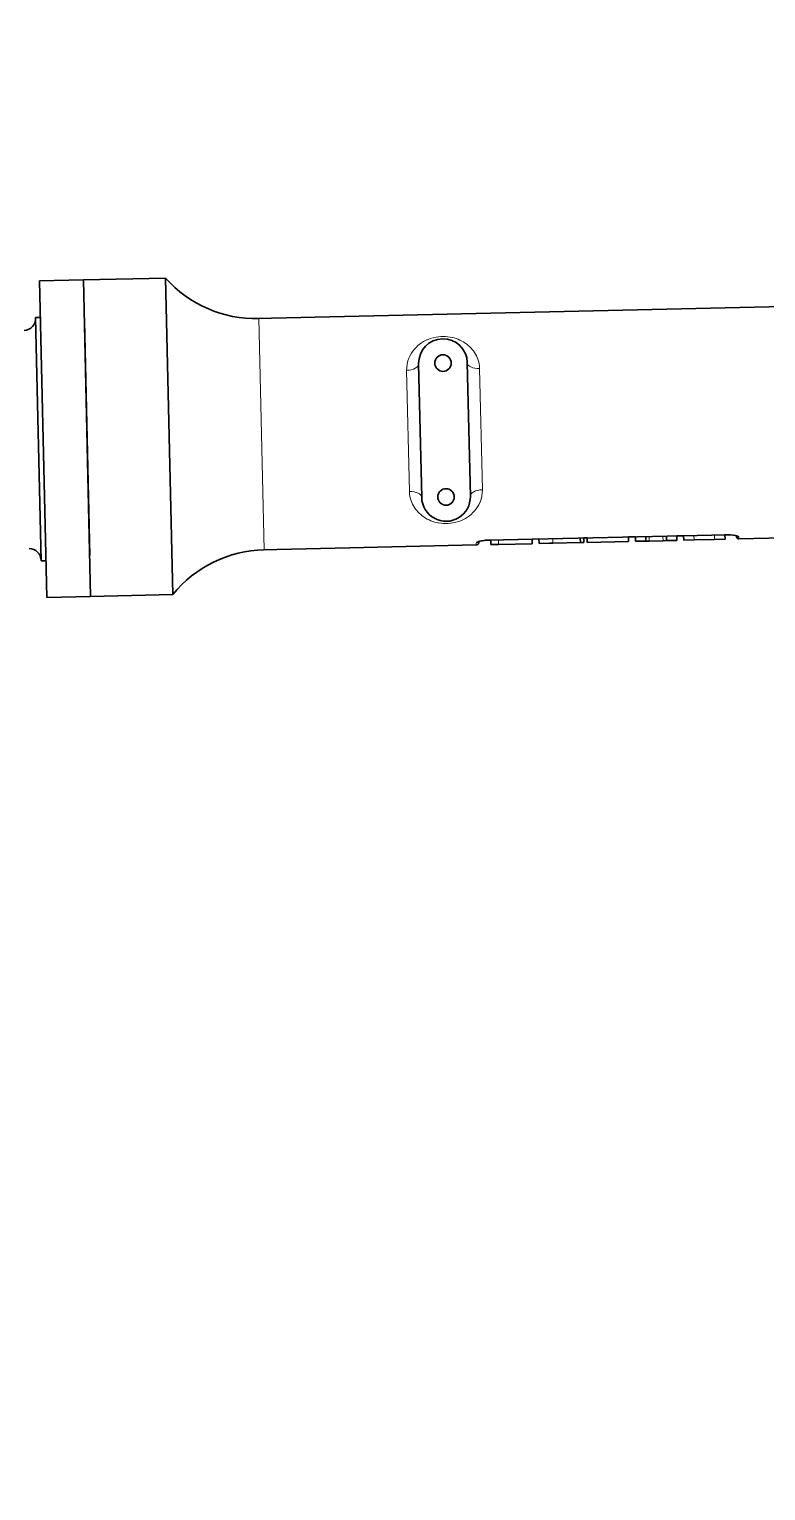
# Model space of a CAD drawing. Header units: inches. Extents: x 185496 to 352137, y 107182 to 179410.
# Drawn here: x 234912 to 235215, y 166254 to 166854 of the extents above; entities that cross this region are included whole.
import ezdxf

# ---------------------------------------------------------------- set-up
doc = ezdxf.new("R2010")
doc.units = ezdxf.units.IN
doc.header["$MEASUREMENT"] = 0
doc.linetypes.add('DASH', pattern=[0.35, 0.25, -0.1])

# ---------------------------------------------------------------- blocks, each defined once
blk = doc.blocks.new('机器人')
at = {"color": 7, "lineweight": 35}
for p, q in [((-1804.04, 42.52), (-1804.04, -182.48)), ((-1709.04, 42.52), (-1709.04, -22.48)), ((-1710.9, -125.48), (-1710.9, -27.48)), ((-1709.04, -130.48), (-1709.04, -182.48)), ((-1729.04, -132.48), (-1784.04, -132.48)), ((-1784.04, -152.48), (-1729.04, -152.48)), ((-1804.04, -182.48), (-1804.04, -212.48)), ((-1709.04, -182.48), (-1709.04, -212.48)), ((-1691.54, -255.72), (-1821.54, -255.72)), ((-1821.54, -289.48), (-1821.54, -255.72)), ((-1691.54, -289.48), (-1691.54, -255.72)), ((-1691.54, -289.48), (-1821.54, -289.48)), ((-1691.54, -289.48), (-1821.54, -289.48)), ((-1804.77, -289.48), (-1708.32, -289.48)), ((-1691.54, -307.48), (-1821.54, -307.48)), ((-1806.54, -309.48), (-1706.54, -309.48))]:
    blk.add_line(p, q, dxfattribs=at)
at = {"color": 7, "lineweight": 35, "ltscale": 0.008841}
for p, q in [((-1710.04, -23.48), (-1710.4, -23.48)), ((-1710.4, -129.48), (-1710.04, -129.48)), ((-1710.4, -129.48), (-1710.04, -129.48))]:
    blk.add_line(p, q, dxfattribs=at)
at = {"color": 7, "lineweight": 13, "ltscale": 0.020007}
for p, q in [((-1709.84, -22.48), (-1709.04, -22.48)), ((-1709.84, -130.48), (-1709.04, -130.48))]:
    blk.add_line(p, q, dxfattribs=at)
at = {"color": 7, "lineweight": 13}
for p, q in [((-1710.94, -27.48), (-1710.94, -125.48)), ((-1781.42, -127.48), (-1731.66, -127.48)), ((-1781.42, -157.48), (-1731.66, -157.48)), ((-1804.04, -217.72), (-1709.04, -217.72))]:
    blk.add_line(p, q, dxfattribs=at)
at = {"color": 7, "lineweight": 13, "ltscale": 0.000997925}
for p, q in [((-1710.9, -27.48), (-1710.94, -27.48)), ((-1710.94, -125.48), (-1710.9, -125.48))]:
    blk.add_line(p, q, dxfattribs=at)
at = {"color": 7, "lineweight": 35, "ltscale": 0.018529}
blk.add_line((-1710.9, -27.48), (-1710.9, -28.22), dxfattribs=at)
at = {"color": 7, "lineweight": 35, "ltscale": 0.046454}
for p, q in [((-1710.9, -28.22), (-1709.04, -28.22)), ((-1710.9, -28.22), (-1709.04, -28.22)), ((-1710.9, -45.21), (-1709.04, -45.21)), ((-1710.9, -48.04), (-1709.04, -48.04)), ((-1710.9, -48.04), (-1709.04, -48.04)), ((-1710.9, -52.29), (-1709.04, -52.29)), ((-1710.9, -60.78), (-1709.04, -60.78)), ((-1710.9, -65.03), (-1709.04, -65.03)), ((-1710.9, -67.86), (-1709.04, -67.86)), ((-1710.9, -84.85), (-1709.04, -84.85)), ((-1710.9, -86.27), (-1709.04, -86.27)), ((-1710.9, -87.68), (-1709.04, -87.68)), ((-1710.9, -104.67), (-1709.04, -104.67)), ((-1710.9, -104.67), (-1709.04, -104.67)), ((-1710.9, -107.5), (-1709.04, -107.5)), ((-1710.9, -124.48), (-1709.04, -124.48))]:
    blk.add_line(p, q, dxfattribs=at)
at = {"color": 7, "lineweight": 35, "ltscale": 0.106181}
for p, q in [((-1709.04, -32.47), (-1709.04, -28.22)), ((-1709.04, -48.04), (-1709.04, -52.29))]:
    blk.add_line(p, q, dxfattribs=at)
at = {"color": 7, "lineweight": 13, "ltscale": 0.046454}
for p, q in [((-1710.9, -32.47), (-1709.04, -32.47)), ((-1710.9, -40.96), (-1709.04, -40.96)), ((-1710.9, -53.7), (-1709.04, -53.7)), ((-1710.9, -59.37), (-1709.04, -59.37)), ((-1710.9, -99.01), (-1709.04, -99.01)), ((-1710.9, -121.33), (-1709.04, -121.33))]:
    blk.add_line(p, q, dxfattribs=at)
at = {"color": 7, "lineweight": 35, "ltscale": 0.212363}
blk.add_line((-1709.04, -32.47), (-1709.04, -40.96), dxfattribs=at)
at = {"color": 7, "lineweight": 35, "ltscale": 0.106183}
for p, q in [((-1709.04, -45.21), (-1709.04, -40.96)), ((-1709.04, -60.78), (-1709.04, -65.03))]:
    blk.add_line(p, q, dxfattribs=at)
at = {"color": 7, "lineweight": 35, "ltscale": 0.070787}
blk.add_line((-1710.9, -45.21), (-1710.9, -48.04), dxfattribs=at)
at = {"color": 7, "lineweight": 35, "ltscale": 0.035394}
for p, q in [((-1709.04, -52.29), (-1709.04, -53.7)), ((-1710.9, -84.85), (-1710.9, -86.27)), ((-1709.04, -99.01), (-1709.04, -100.42))]:
    blk.add_line(p, q, dxfattribs=at)
at = {"color": 7, "lineweight": 35, "ltscale": 0.141576}
for p, q in [((-1709.04, -53.7), (-1709.04, -59.37)), ((-1709.04, -104.67), (-1709.04, -99.01))]:
    blk.add_line(p, q, dxfattribs=at)
at = {"color": 7, "lineweight": 35, "ltscale": 0.035393}
blk.add_line((-1709.04, -59.37), (-1709.04, -60.78), dxfattribs=at)
at = {"color": 7, "lineweight": 35, "ltscale": 0.070789}
for p, q in [((-1710.9, -65.03), (-1710.9, -67.86)), ((-1710.9, -104.67), (-1710.9, -107.5))]:
    blk.add_line(p, q, dxfattribs=at)
at = {"color": 7, "lineweight": 35, "ltscale": 0.424727}
blk.add_line((-1709.04, -67.86), (-1709.04, -84.85), dxfattribs=at)
at = {"color": 7, "lineweight": 35, "ltscale": 0.041466}
blk.add_line((-1709.04, -87.92), (-1709.04, -86.27), dxfattribs=at)
at = {"color": 7, "lineweight": 35, "ltscale": 0.283115}
blk.add_line((-1709.04, -87.68), (-1709.04, -99.01), dxfattribs=at)
at = {"color": 7, "lineweight": 35, "ltscale": 0.345763}
blk.add_line((-1709.04, -107.5), (-1709.04, -121.33), dxfattribs=at)
at = {"color": 7, "lineweight": 35, "ltscale": 0.025}
blk.add_line((-1710.9, -124.48), (-1710.9, -125.48), dxfattribs=at)
at = {"color": 7, "lineweight": 35, "ltscale": 0.078653}
blk.add_line((-1709.04, -124.48), (-1709.04, -121.33), dxfattribs=at)
at = {"color": 7, "lineweight": 13, "ltscale": 0.004697}
for p, q in [((-1726.64, -128.55), (-1726.46, -128.62)), ((-1786.45, -156.41), (-1786.62, -156.33))]:
    blk.add_line(p, q, dxfattribs=at)
at = {"color": 7, "lineweight": 13, "ltscale": 0.007115}
for p, q in [((-1719.4, -136.06), (-1719.29, -136.32)), ((-1793.69, -148.9), (-1793.8, -148.64))]:
    blk.add_line(p, q, dxfattribs=at)
at = {"color": 7, "lineweight": 35, "ltscale": 0.131044}
for p, q in [((-1804.04, -212.48), (-1804.04, -217.72)), ((-1709.04, -212.48), (-1709.04, -217.72))]:
    blk.add_line(p, q, dxfattribs=at)
at = {"color": 7, "lineweight": 35, "ltscale": 0.45}
for p, q in [((-1821.54, -307.48), (-1821.54, -289.48)), ((-1691.54, -307.48), (-1691.54, -289.48))]:
    blk.add_line(p, q, dxfattribs=at)
at = {"color": 7, "lineweight": 35, "ltscale": 0.05}
for p, q in [((-1806.54, -307.48), (-1806.54, -309.48)), ((-1706.54, -307.48), (-1706.54, -309.48))]:
    blk.add_line(p, q, dxfattribs=at)
at = {"color": 7, "lineweight": 13}
for points in [[(-1710.94, -27.48), (-1710.93, -26.82), (-1710.85, -25.53), (-1710.69, -24.36), (-1710.46, -23.4), (-1710.33, -23.04), (-1710.19, -22.76), (-1710.07, -22.6)], [(-1710.07, -130.36), (-1710.27, -130.04), (-1710.46, -129.55), (-1710.69, -128.61), (-1710.85, -127.46), (-1710.93, -126.19), (-1710.94, -125.48)], [(-1793.7, -136.08), (-1793.34, -135.29), (-1792.94, -134.55), (-1792.52, -133.84), (-1792.06, -133.16), (-1791.57, -132.52), (-1791.06, -131.91), (-1790.52, -131.34), (-1789.95, -130.81), (-1789.36, -130.31), (-1788.74, -129.84), (-1788.1, -129.42), (-1787.43, -129.03), (-1786.75, -128.68), (-1786.04, -128.37), (-1785.3, -128.1), (-1784.56, -127.88), (-1783.54, -127.66), (-1782.49, -127.52), (-1781.42, -127.48)], [(-1726.46, -128.62), (-1725.56, -129.08), (-1724.69, -129.61), (-1723.86, -130.2), (-1723.08, -130.86), (-1722.34, -131.58), (-1721.65, -132.35), (-1720.8, -133.49), (-1720.05, -134.72), (-1719.4, -136.06)], [(-1719.29, -136.32), (-1718.88, -137.45), (-1718.54, -138.64), (-1718.3, -139.87), (-1718.17, -140.83), (-1718.11, -141.8), (-1718.09, -142.79), (-1718.14, -143.77), (-1718.25, -144.74), (-1718.41, -145.69)], [(-1793.8, -148.64), (-1794.21, -147.5), (-1794.54, -146.32), (-1794.79, -145.09), (-1794.91, -144.13), (-1794.98, -143.16), (-1794.99, -142.17), (-1794.95, -141.19), (-1794.84, -140.22), (-1794.68, -139.27)], [(-1786.62, -156.33), (-1787.53, -155.87), (-1788.4, -155.35), (-1789.23, -154.75), (-1790.01, -154.1), (-1790.75, -153.38), (-1791.44, -152.6), (-1792.29, -151.47), (-1793.04, -150.23), (-1793.69, -148.9)], [(-1719.39, -148.88), (-1719.75, -149.66), (-1720.14, -150.41), (-1720.57, -151.12), (-1721.03, -151.8), (-1721.51, -152.44), (-1722.03, -153.04), (-1722.57, -153.61), (-1723.14, -154.15), (-1723.73, -154.65), (-1724.35, -155.11), (-1724.99, -155.54), (-1725.65, -155.93), (-1726.34, -156.28), (-1727.05, -156.59), (-1727.78, -156.85), (-1728.53, -157.07), (-1729.55, -157.3), (-1730.6, -157.43), (-1731.66, -157.48)]]:
    blk.add_lwpolyline(points, dxfattribs=at)
at = {"color": 7, "lineweight": 35}
for points in [[(-1710.9, -27.48), (-1710.85, -25.94), (-1710.71, -24.77), (-1710.56, -24), (-1710.35, -23.36), (-1710.3, -23.26), (-1710.3, -23.26), (-1710.3, -23.26), (-1710.31, -23.28)], [(-1710.9, -125.48), (-1710.85, -127.02), (-1710.71, -128.18), (-1710.56, -128.96), (-1710.4, -129.48)], [(-1710.31, -129.67), (-1710.3, -129.69), (-1710.3, -129.7), (-1710.31, -129.68), (-1710.4, -129.48), (-1710.56, -128.96), (-1710.74, -127.96), (-1710.86, -126.77), (-1710.9, -125.48)]]:
    blk.add_lwpolyline(points, dxfattribs=at)
for centre in [(-1784.04, -142.48), (-1729.04, -142.48)]:
    blk.add_circle(centre, 3.4, dxfattribs=at)
for centre, radius, start, end in [((-1711, -22.65), 0.935, 317.13757, 2.9495), ((-1710.04, -22.48), 1, 270, 360), ((-1710.04, -130.48), 1, 0, 90), ((-1784.04, -142.48), 10, 90, 270), ((-1729.04, -142.48), 10, 270, 90), ((-1854.04, -217.72), 50, 310.5416, 360), ((-1659.04, -217.72), 50, 180.00001, 229.45839), ((-1806.34, -314.48), 5, 2.38594, 90), ((-1706.75, -314.48), 5, 90, 177.61406)]:
    blk.add_arc(centre, radius, start, end, dxfattribs=at)
at = {"color": 7, "lineweight": 13}
for centre, radius, start, end in [((-1731.68, -139.92), 12.44, 66.08147, 89.9212), ((-1711, -130.31), 0.935, 357.05042, 42.86933), ((-1778.92, -142.38), 16.07, 156.90223, 168.82946), ((-1734.17, -142.58), 16.07, 336.90223, 348.82946), ((-1781.41, -145.04), 12.44, 246.08147, 269.9212)]:
    blk.add_arc(centre, radius, start, end, dxfattribs=at)
at = {"color": 7, "lineweight": 35}
for centre, major_axis, ratio, start_param, end_param in [((-1710.83, -22.48), (0, 1), 0.983151, 3.657918, 4.712389), ((-1710.25, -25.71), (-0.42, -3.23), 0.232012, 3.172006, 3.446334), ((-1710.25, -25.71), (-0.42, -3.23), 0.232012, 3.172006, 3.446334)]:
    blk.add_ellipse(centre, major_axis=major_axis, ratio=ratio, start_param=start_param, end_param=end_param, dxfattribs=at)
at = {"color": 7, "lineweight": 13}
for centre, major_axis, ratio, start_param, end_param in [((-1784.04, -127.48), (0, 5), 0.52381, 3.141593, 4.712389), ((-1729.04, -127.48), (0, 5), 0.52381, 1.570796, 3.141593), ((-1710.83, -130.48), (0, -1), 0.983151, 1.570796, 2.625234), ((-1710.25, -127.25), (0.42, -3.23), 0.232012, 5.978444, 6.252772), ((-1784.04, -157.48), (0, -5), 0.52381, 1.570796, 3.141593), ((-1729.04, -157.48), (0, -5), 0.52381, 3.141593, 4.712389)]:
    blk.add_ellipse(centre, major_axis=major_axis, ratio=ratio, start_param=start_param, end_param=end_param, dxfattribs=at)

msp = doc.modelspace()

# ---------------------------------------------------------------- linework, layer by layer
at = {"color": 5, "linetype": 'DASH'}
msp.add_circle((235825, 166706.46, 276290.76), 1900, dxfattribs=at)

# ---------------------------------------------------------------- block references
at = {"rotation": 271.3046472960784}
msp.add_blockref('机器人', (235265.63, 164936.72, 276290.76), dxfattribs=at)

doc.saveas('drawing.dxf')
